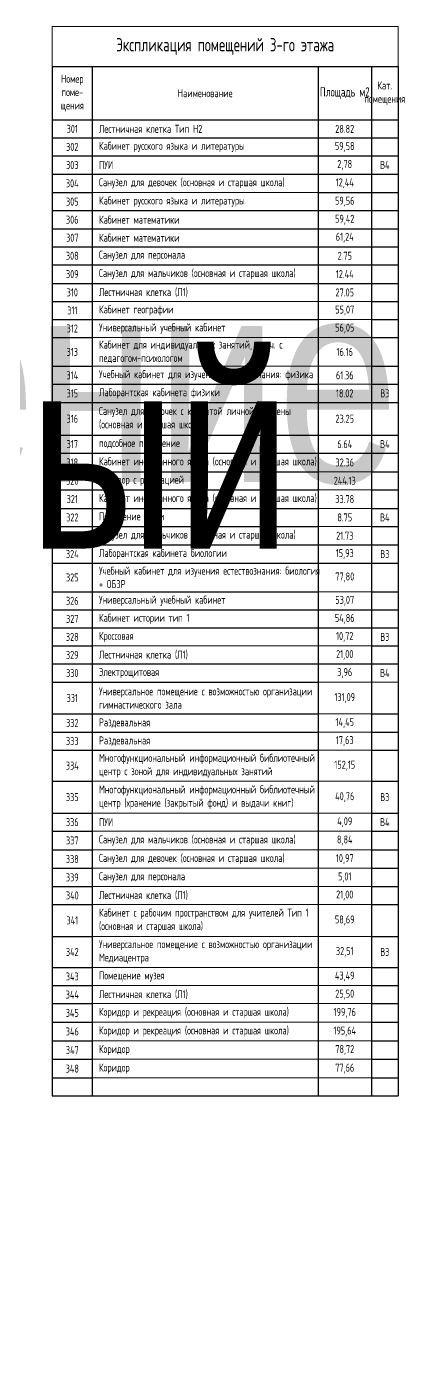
# Model space of a CAD drawing. Header units: millimetres. Extents: x -13407 to 129733, y -106516 to 109495.
# Drawn here: x 81880 to 95998, y 28689 to 78373 of the extents above; entities that cross this region are included whole.
import ezdxf
from ezdxf.enums import TextEntityAlignment as Align

# ---------------------------------------------------------------- set-up
doc = ezdxf.new("R2018")
doc.units = ezdxf.units.MM
doc.layers.get('Defpoints').update_dxf_attribs({"color": 6})
for name, color, linetype, lineweight in [('АР_Маркер экспликации', 239, 'Continuous', 13), ('АР_Номер помещения', 1, 'Continuous', 25), ('АР_Помещения_площадь', 19, 'Continuous', 9)]:
    doc.layers.add(name, color=color, linetype=linetype, lineweight=lineweight)
doc.layers.add('АР_Названия помещений', color=124, linetype='Continuous', lineweight=5, plot=False)
doc.layers.add('АР_Таблицы', color=250, linetype='Continuous')
doc.styles.add('ISOCPEUR', font='isocpeur.ttf', dxfattribs={"width": 0.7})
doc.styles.get("Standard").update_dxf_attribs({"font": 'arial.ttf'})
doc.styles.add('Архитект', font='isocpeur.ttf', dxfattribs={"width": 0.8, "oblique": 8})

# ---------------------------------------------------------------- blocks, each defined once
blk = doc.blocks.new('*T264')
at = {"layer": 'Defpoints', "color": 8, "linetype": 'ByBlock', "lineweight": 0, "transparency": 16777216}
for p, q in [((0, 0), (12955, 0)), ((0, 0), (0, -1500)), ((12955, 0), (12955, -1500))]:
    blk.add_line(p, q, dxfattribs=at)
at = {"layer": 'АР_Таблицы', "color": 0, "linetype": 'ByBlock', "lineweight": 30, "transparency": 16777216}
for p, q in [((0, -1500), (12955, -1500)), ((0, -1500), (0, -40102)), ((1500, -1500), (1500, -40102)), ((9955, -1500), (9955, -40102)), ((11955, -1500), (11955, -40102)), ((12955, -1500), (12955, -40102)), ((0, -3500), (12955, -3500)), ((0, -40102), (12955, -40102))]:
    blk.add_line(p, q, dxfattribs=at)
at = {"layer": 'АР_Таблицы', "color": 0, "linetype": 'ByBlock', "lineweight": -2, "transparency": 16777216}
for p, q in [((0, -4177), (12955, -4177)), ((0, -4854), (12955, -4854)), ((0, -5531), (12955, -5531)), ((0, -6228), (1500, -6228)), ((9955, -6228), (12955, -6228)), ((0, -6905), (12955, -6905)), ((0, -7582), (12955, -7582)), ((0, -8258), (12955, -8258)), ((0, -8935), (12955, -8935)), ((0, -9632), (12955, -9632)), ((0, -10309), (1500, -10309)), ((11955, -10309), (12955, -10309)), ((0, -10986), (9955, -10986)), ((11955, -10986), (12955, -10986)), ((0, -11663), (1500, -11663)), ((11955, -11663), (12955, -11663)), ((0, -12740), (1500, -12740)), ((11955, -12740), (12955, -12740)), ((0, -13417), (9955, -13417)), ((11955, -13417), (12955, -13417)), ((0, -14094), (12955, -14094)), ((0, -15321), (12955, -15321)), ((0, -15998), (12955, -15998)), ((0, -16695), (9955, -16695)), ((11955, -16695), (12955, -16695)), ((0, -17372), (9955, -17372)), ((11955, -17372), (12955, -17372)), ((0, -18068), (9955, -18068)), ((11955, -18068), (12955, -18068)), ((0, -18745), (9955, -18745)), ((11955, -18745), (12955, -18745)), ((0, -19442), (12955, -19442)), ((0, -20119), (12955, -20119)), ((0, -21196), (9955, -21196)), ((11955, -21196), (12955, -21196)), ((0, -21873), (12955, -21873)), ((0, -22550), (12955, -22550)), ((0, -23227), (1500, -23227)), ((11955, -23227), (12955, -23227)), ((0, -23904), (12955, -23904)), ((0, -24581), (9955, -24581)), ((0, -25778), (9955, -25778)), ((11955, -25778), (12955, -25778)), ((0, -26455), (9955, -26455)), ((11955, -26455), (12955, -26455)), ((0, -27132), (9955, -27132)), ((11955, -27132), (12955, -27132)), ((0, -28298), (1500, -28298)), ((11955, -28298), (12955, -28298)), ((0, -29495), (1500, -29495)), ((11955, -29495), (12955, -29495)), ((0, -30172), (1500, -30172)), ((11955, -30172), (12955, -30172)), ((0, -30869), (1500, -30869)), ((11955, -30869), (12955, -30869)), ((0, -31566), (1500, -31566)), ((11955, -31566), (12955, -31566)), ((0, -32243), (1500, -32243)), ((11955, -32243), (12955, -32243)), ((0, -32920), (1500, -32920)), ((11955, -32920), (12955, -32920)), ((0, -34117), (1500, -34117)), ((11955, -34117), (12955, -34117)), ((0, -35284), (1500, -35284)), ((11955, -35284), (12955, -35284)), ((0, -35961), (1500, -35961)), ((11955, -35961), (12955, -35961)), ((0, -36638), (1500, -36638)), ((11955, -36638), (12955, -36638)), ((0, -37335), (1500, -37335)), ((11955, -37335), (12955, -37335)), ((0, -38032), (1500, -38032)), ((11955, -38032), (12955, -38032)), ((0, -38728), (1500, -38728)), ((11955, -38728), (12955, -38728)), ((0, -39425), (1500, -39425)), ((11955, -39425), (12955, -39425))]:
    blk.add_line(p, q, dxfattribs=at)
at = {"layer": 'АР_Таблицы', "color": 0, "linetype": 'ByBlock', "lineweight": 9, "transparency": 16777216}
for p, q in [((1500, -6228), (9955, -6228)), ((1500, -10309), (11955, -10309)), ((9955, -10986), (11955, -10986)), ((1500, -11663), (11955, -11663)), ((1500, -12740), (11955, -12740)), ((9955, -13417), (11955, -13417)), ((9955, -16695), (11955, -16695)), ((9955, -17372), (11955, -17372)), ((9955, -18068), (11955, -18068)), ((9955, -18745), (11955, -18745)), ((9955, -21196), (11955, -21196)), ((1500, -23227), (11955, -23227)), ((9955, -24581), (12955, -24581)), ((9955, -25778), (11955, -25778)), ((9955, -26455), (11955, -26455)), ((9955, -27132), (11955, -27132)), ((1500, -28298), (11955, -28298)), ((1500, -29495), (11955, -29495)), ((1500, -30172), (11955, -30172)), ((1500, -30869), (11955, -30869)), ((1500, -31566), (11955, -31566)), ((1500, -32243), (11955, -32243)), ((1500, -32920), (11955, -32920)), ((1500, -34117), (11955, -34117)), ((1500, -35284), (11955, -35284)), ((1500, -35961), (11955, -35961)), ((1500, -36638), (11955, -36638)), ((1500, -37335), (11955, -37335)), ((1500, -38032), (11955, -38032)), ((1500, -38728), (11955, -38728)), ((1500, -39425), (11955, -39425))]:
    blk.add_line(p, q, dxfattribs=at)
at = {"layer": 'АР_Таблицы', "transparency": 16777216}
for s, insert, char_height, width, attachment_point, style in [('Экспликация помещений 3-го этажа', (6477, -750), 500, 12854.8, 5, 'ISOCPEUR'), ('Номер поме- щения', (750, -2500), 300, 1400, 5, 'ISOCPEUR'), ('Наименование', (5727, -2500), 300, 8354.8, 5, 'ISOCPEUR'), ('Площадь м2', (10955, -2500), 350, 1900, 5, 'ISOCPEUR'), ('Кат. помещения', (12455, -2500), 300, 900, 5, 'ISOCPEUR'), ('301', (750, -3838), 300, 1223.08, 5, 'ISOCPEUR'), ('Лестничная клетка Тип Н2', (1750, -3838), 300, 7954.8, 4, 'ISOCPEUR'), ('28.82', (10955, -3838), 300, 1500, 5, 'ISOCPEUR'), ('302', (750, -4515), 300, 1223.08, 5, 'ISOCPEUR'), ('Кабинет русского языка и литературы', (1750, -4515), 300, 7954.8, 4, 'ISOCPEUR'), ('59,58', (10955, -4515), 300, 1500, 5, 'ISOCPEUR'), ('303', (750, -5192), 300, 1223.08, 5, 'ISOCPEUR'), ('ПУИ', (1750, -5192), 300, 7954.8, 4, 'ISOCPEUR'), ('2,78', (10955, -5192), 300, 1500, 5, 'ISOCPEUR'), ('{\\C1;В4}', (12455, -5192), 300, 900, 5, 'ISOCPEUR'), ('304', (750, -5879), 300, 1223.08, 5, 'ISOCPEUR'), ('Санузел для девочек (основная и старшая школа)', (1750, -5879), 300, 7954.8, 4, 'ISOCPEUR'), ('12,44', (10955, -5879), 300, 1500, 5, 'ISOCPEUR'), ('305', (750, -6566), 300, 1223.08, 5, 'ISOCPEUR'), ('{\\Q0;\\W0.7;Кабинет русского языка и литературы}', (1750, -6566), 300, 7954.8, 4, 'Архитект'), ('59,56', (10955, -6566), 300, 1500, 5, 'ISOCPEUR'), ('306', (750, -7243), 300, 1223.08, 5, 'ISOCPEUR'), ('{\\Q0;\\W0.7;Кабинет математики}', (1750, -7243), 300, 7954.8, 4, 'Архитект'), ('59,42', (10955, -7243), 300, 1500, 5, 'ISOCPEUR'), ('307', (750, -7920), 300, 1223.08, 5, 'ISOCPEUR'), ('{\\Q0;\\W0.7;Кабинет математики}', (1750, -7920), 300, 7954.8, 4, 'Архитект'), ('61,24', (10955, -7920), 300, 1500, 5, 'ISOCPEUR'), ('308', (750, -8597), 300, 1223.08, 5, 'ISOCPEUR'), ('Санузел для персонала', (1750, -8597), 300, 7954.8, 4, 'ISOCPEUR'), ('2.75', (10955, -8597), 300, 1500, 5, 'ISOCPEUR'), ('309', (750, -9284), 300, 1223.08, 5, 'ISOCPEUR'), ('Санузел для мальчиков (основная и старшая школа)', (1750, -9284), 300, 7954.8, 4, 'ISOCPEUR'), ('12.44', (10955, -9284), 300, 1500, 5, 'ISOCPEUR'), ('310', (750, -9971), 300, 1223.08, 5, 'ISOCPEUR'), ('Лестничная клетка (Л1)', (1750, -9971), 300, 7954.8, 4, 'ISOCPEUR'), ('27.05', (10955, -9971), 300, 1500, 5, 'ISOCPEUR'), ('311', (750, -10648), 300, 1223.08, 5, 'ISOCPEUR'), ('{\\Q0;\\W0.7;Кабинет географии}', (1750, -10648), 300, 7954.8, 4, 'Архитект'), ('55,07', (10955, -10648), 300, 1500, 5, 'ISOCPEUR'), ('312', (750, -11325), 300, 1223.08, 5, 'ISOCPEUR'), ('Универсальный учебный кабинет', (1750, -11325), 300, 7954.8, 4, 'ISOCPEUR'), ('56,05', (10955, -11325), 300, 1500, 5, 'ISOCPEUR'), ('Кабинет для индивидуальных занятий, в т.ч. с педагогом-психологом', (1750, -12202), 300, 7954.8, 4, 'ISOCPEUR'), ('313', (750, -12202), 300, 1223.08, 5, 'ISOCPEUR'), ('16.16', (10955, -12202), 300, 1500, 5, 'ISOCPEUR'), ('Учебный кабинет для изучения естествознания: физика', (1750, -13078), 300, 7954.8, 4, 'ISOCPEUR'), ('314', (750, -13078), 300, 1223.08, 5, 'ISOCPEUR'), ('61.36', (10955, -13078), 300, 1500, 5, 'ISOCPEUR'), ('315', (750, -13755), 300, 1223.08, 5, 'ISOCPEUR'), ('Лаборантская кабинета физики', (1750, -13755), 300, 7954.8, 4, 'ISOCPEUR'), ('18.02', (10955, -13755), 300, 1500, 5, 'ISOCPEUR'), ('{\\C1;В3}', (12455, -13755), 300, 900, 5, 'ISOCPEUR'), ('Санузел для девочек с комнатой личной гигиены (основная и старшая школа)', (1750, -14707), 300, 7954.8, 4, 'ISOCPEUR'), ('316', (750, -14707), 300, 1223.08, 5, 'ISOCPEUR'), ('23.25', (10955, -14707), 300, 1500, 5, 'ISOCPEUR'), ('317', (750, -15659), 300, 1223.08, 5, 'ISOCPEUR'), ('подсобное помещение', (1750, -15659), 300, 7954.8, 4, 'ISOCPEUR'), ('6.64', (10955, -15659), 300, 1500, 5, 'ISOCPEUR'), ('{\\Q0;\\W0.7;\\C1;В4}', (12455, -15659), 300, 900, 5, 'Архитект'), ('318', (750, -16346), 300, 1223.08, 5, 'ISOCPEUR'), ('Кабинет иностранного языка (основная и старшая школа)', (1750, -16346), 300, 7954.8, 4, 'ISOCPEUR'), ('32.36', (10955, -16346), 300, 1500, 5, 'ISOCPEUR'), ('320', (750, -17033), 300, 1223.08, 5, 'ISOCPEUR'), ('Коридор с рекреацией', (1750, -17033), 300, 7954.8, 4, 'ISOCPEUR'), ('244.13', (10955, -17033), 300, 1500, 5, 'ISOCPEUR'), ('321', (750, -17720), 300, 1223.08, 5, 'ISOCPEUR'), ('Кабинет иностранного языка (основная и старшая школа)', (1750, -17720), 300, 7954.8, 4, 'ISOCPEUR'), ('33.78', (10955, -17720), 300, 1500, 5, 'ISOCPEUR'), ('322', (750, -18407), 300, 1223.08, 5, 'ISOCPEUR'), ('Помещение связи', (1750, -18407), 300, 7954.8, 4, 'ISOCPEUR'), ('8.75', (10955, -18407), 300, 1500, 5, 'ISOCPEUR'), ('{\\C1;В4}', (12455, -18407), 300, 900, 5, 'ISOCPEUR'), ('Санузел для мальчиков (основная и старшая школа)', (1750, -19094), 300, 7954.8, 4, 'ISOCPEUR'), ('323', (750, -19094), 300, 1223.08, 5, 'ISOCPEUR'), ('21.73', (10955, -19094), 300, 1500, 5, 'ISOCPEUR'), ('324', (750, -19781), 300, 1223.08, 5, 'ISOCPEUR'), ('Лаборантская кабинета биологии', (1750, -19781), 300, 7954.8, 4, 'ISOCPEUR'), ('15,93', (10955, -19781), 300, 1500, 5, 'ISOCPEUR'), ('{\\C1;В3}', (12455, -19781), 300, 900, 5, 'ISOCPEUR'), ('Учебный кабинет для изучения естествознания: биология + ОБЗР', (1750, -20658), 300, 7954.8, 4, 'ISOCPEUR'), ('325', (750, -20658), 300, 1223.08, 5, 'ISOCPEUR'), ('77,80', (10955, -20658), 300, 1500, 5, 'ISOCPEUR'), ('Универсальный учебный кабинет', (1750, -21535), 300, 7954.8, 4, 'ISOCPEUR'), ('53,07', (10955, -21535), 300, 1500, 5, 'ISOCPEUR'), ('326', (750, -21535), 300, 1223.08, 5, 'ISOCPEUR'), ('327', (750, -22212), 300, 1223.08, 5, 'ISOCPEUR'), ('Кабинет истории тип 1', (1750, -22212), 300, 7954.8, 4, 'ISOCPEUR'), ('54,86', (10955, -22212), 300, 1500, 5, 'ISOCPEUR'), ('328', (750, -22888), 300, 1223.08, 5, 'ISOCPEUR'), ('Кроссовая', (1750, -22888), 300, 7954.8, 4, 'ISOCPEUR'), ('10,72', (10955, -22888), 300, 1500, 5, 'ISOCPEUR'), ('{\\C1;В3}', (12455, -22888), 300, 900, 5, 'ISOCPEUR'), ('329', (750, -23565), 300, 1223.08, 5, 'ISOCPEUR'), ('Лестничная клетка (Л1)', (1750, -23565), 300, 7954.8, 4, 'ISOCPEUR'), ('21,00', (10955, -23565), 300, 1500, 5, 'ISOCPEUR'), ('330', (750, -24242), 300, 1223.08, 5, 'ISOCPEUR'), ('Электрощитовая', (1750, -24242), 300, 7954.8, 4, 'ISOCPEUR'), ('3,96', (10955, -24242), 300, 1500, 5, 'ISOCPEUR'), ('{\\C240;\\c2367469;В4}', (12455, -24242), 300, 900, 5, 'ISOCPEUR'), ('Универсальное помещение с возможностью организации гимнастического зала', (1750, -25179), 300, 7954.8, 4, 'ISOCPEUR'), ('331', (750, -25179), 300, 1223.08, 5, 'ISOCPEUR'), ('131,09', (10955, -25179), 300, 1500, 5, 'ISOCPEUR'), ('332', (750, -26116), 300, 1223.08, 5, 'ISOCPEUR'), ('Раздевальная', (1750, -26116), 300, 7954.8, 4, 'ISOCPEUR'), ('14,45', (10955, -26116), 300, 1500, 5, 'ISOCPEUR'), ('333', (750, -26793), 300, 1223.08, 5, 'ISOCPEUR'), ('Раздевальная', (1750, -26793), 300, 7954.8, 4, 'ISOCPEUR'), ('17,63', (10955, -26793), 300, 1500, 5, 'ISOCPEUR'), ('Многофункциональный информационный библиотечный центр с зоной для индивидуальных занятий', (1750, -27715), 300, 7954.8, 4, 'ISOCPEUR'), ('334', (750, -27715), 300, 1223.08, 5, 'ISOCPEUR'), ('152,15', (10955, -27715), 300, 1500, 5, 'ISOCPEUR'), ('335', (750, -28897), 300, 1223.08, 5, 'ISOCPEUR'), ('Многофункциональный информационный библиотечный центр (хранение (закрытый фонд) и выдачи книг)', (1750, -28897), 300, 7954.8, 4, 'ISOCPEUR'), ('40,76', (10955, -28897), 300, 1500, 5, 'ISOCPEUR'), ('{\\C1;В3}', (12455, -28897), 300, 900, 5, 'ISOCPEUR'), ('336', (750, -29834), 300, 1223.08, 5, 'ISOCPEUR'), ('ПУИ', (1750, -29834), 300, 7954.8, 4, 'ISOCPEUR'), ('4,09', (10955, -29834), 300, 1500, 5, 'ISOCPEUR'), ('{\\C1;В4}', (12455, -29834), 300, 900, 5, 'ISOCPEUR'), ('Санузел для мальчиков (основная и старшая школа)', (1750, -30521), 300, 7954.8, 4, 'ISOCPEUR'), ('337', (750, -30521), 300, 1223.08, 5, 'ISOCPEUR'), ('8,84', (10955, -30521), 300, 1500, 5, 'ISOCPEUR'), ('338', (750, -31218), 300, 1223.08, 5, 'ISOCPEUR'), ('Санузел для девочек (основная и старшая школа)', (1750, -31218), 300, 7954.8, 4, 'ISOCPEUR'), ('10,97', (10955, -31218), 300, 1500, 5, 'ISOCPEUR'), ('339', (750, -31905), 300, 1223.08, 5, 'ISOCPEUR'), ('Санузел для персонала', (1750, -31905), 300, 7954.8, 4, 'ISOCPEUR'), ('5,01', (10955, -31905), 300, 1500, 5, 'ISOCPEUR'), ('340', (750, -32582), 300, 1223.08, 5, 'ISOCPEUR'), ('Лестничная клетка (Л1)', (1750, -32582), 300, 7954.8, 4, 'ISOCPEUR'), ('21,00', (10955, -32582), 300, 1500, 5, 'ISOCPEUR'), ('Кабинет с рабочим пространством для учителей Тип 1 (основная и старшая школа)', (1750, -33518), 300, 7954.8, 4, 'ISOCPEUR'), ('341', (750, -33518), 300, 1223.08, 5, 'ISOCPEUR'), ('58,69', (10955, -33518), 300, 1500, 5, 'ISOCPEUR'), ('Универсальное помещение с возможностью организации Медиацентра', (1750, -34700), 300, 7954.8, 4, 'ISOCPEUR'), ('342', (750, -34700), 300, 1223.08, 5, 'ISOCPEUR'), ('32,51', (10955, -34700), 300, 1500, 5, 'ISOCPEUR'), ('{\\C1;В3}', (12455, -34700), 300, 900, 5, 'ISOCPEUR'), ('343', (750, -35622), 300, 1223.08, 5, 'ISOCPEUR'), ('Помещение музея', (1750, -35622), 300, 7954.8, 4, 'ISOCPEUR'), ('43,49', (10955, -35622), 300, 1500, 5, 'ISOCPEUR'), ('344', (750, -36299), 300, 1223.08, 5, 'ISOCPEUR'), ('Лестничная клетка (Л1)', (1750, -36299), 300, 7954.8, 4, 'ISOCPEUR'), ('25,50', (10955, -36299), 300, 1500, 5, 'ISOCPEUR'), ('Коридор и рекреация (основная и старшая школа)', (1750, -36986), 300, 7954.8, 4, 'ISOCPEUR'), ('345', (750, -36986), 300, 1223.08, 5, 'ISOCPEUR'), ('199,76', (10955, -36986), 300, 1500, 5, 'ISOCPEUR'), ('346', (750, -37683), 300, 1223.08, 5, 'ISOCPEUR'), ('Коридор и рекреация (основная и старшая школа)', (1750, -37683), 300, 7954.8, 4, 'ISOCPEUR'), ('195,64', (10955, -37683), 300, 1500, 5, 'ISOCPEUR'), ('347', (750, -38380), 300, 1223.08, 5, 'ISOCPEUR'), ('Коридор', (1750, -38380), 300, 7954.8, 4, 'ISOCPEUR'), ('78,72', (10955, -38380), 300, 1500, 5, 'ISOCPEUR'), ('348', (750, -39077), 300, 1223.08, 5, 'ISOCPEUR'), ('Коридор', (1750, -39077), 300, 7954.8, 4, 'ISOCPEUR'), ('77,66', (10955, -39077), 300, 1500, 5, 'ISOCPEUR')]:
    blk.add_mtext(s, dxfattribs=dict(at, insert=insert, char_height=char_height, width=width, attachment_point=attachment_point, style=style))
blk = doc.blocks.new('*U391')
at = {"layer": 'Defpoints', "color": 7, "style": 'ISOCPEUR', "width": 0.7, "flags": 1}
blk.add_attdef('КАТЕГОРИЯ', (-499, -2092), '', height=250, dxfattribs=at)
at = {"layer": 'Defpoints', "color": 7, "style": 'ISOCPEUR', "width": 0.7}
blk.add_attdef('ПЛОЩАДЬ_ПОМЕЩЕНИЯ', text='', height=200, dxfattribs=at).set_placement((6388, -10752), align=Align.MIDDLE_RIGHT)
at = {"layer": 'АР_Номер помещения', "color": 7, "style": 'ISOCPEUR', "width": 0.7}
blk.add_attdef('НОМЕР_ПОМЕЩЕНИЯ', text='', height=300, dxfattribs=at).set_placement((1135, -4684), align=Align.MIDDLE_CENTER)
at = {"layer": 'АР_Помещения_площадь', "color": 7, "lineweight": 30, "width": 0.7, "flags": 104}
blk.add_attdef('ИМЯ_ПОМЕЩЕНИЯ', text='', height=100, dxfattribs=at).set_placement((158, 1217), align=Align.MIDDLE_CENTER)
blk = doc.blocks.new('*U389')
at = {"layer": 'Defpoints', "color": 7, "style": 'ISOCPEUR', "width": 0.7}
blk.add_attdef('ПЛОЩАДЬ_ПОМЕЩЕНИЯ', text='', height=200, dxfattribs=at).set_placement((-20053, 1770), align=Align.MIDDLE_RIGHT)
at = {"layer": 'Defpoints', "color": 7, "style": 'ISOCPEUR', "width": 0.7, "flags": 1}
blk.add_attdef('КАТЕГОРИЯ', (-499, -2092), '', height=250, dxfattribs=at)
at = {"layer": 'АР_Номер помещения', "color": 7, "style": 'ISOCPEUR', "width": 0.7}
blk.add_attdef('НОМЕР_ПОМЕЩЕНИЯ', text='', height=300, dxfattribs=at).set_placement((-18031, 1945), align=Align.MIDDLE_CENTER)
at = {"layer": 'АР_Помещения_площадь', "color": 7, "lineweight": 30, "width": 0.7, "flags": 104}
blk.add_attdef('ИМЯ_ПОМЕЩЕНИЯ', text='', height=100, dxfattribs=at).set_placement((158, 1217), align=Align.MIDDLE_CENTER)
blk = doc.blocks.new('*U400')
at = {"layer": 'Defpoints', "color": 7, "style": 'ISOCPEUR', "width": 0.7}
blk.add_attdef('ПЛОЩАДЬ_ПОМЕЩЕНИЯ', text='', height=200, dxfattribs=at).set_placement((-19240, -1577), align=Align.MIDDLE_RIGHT)
at = {"layer": 'Defpoints', "color": 7, "style": 'ISOCPEUR', "width": 0.7, "flags": 1}
blk.add_attdef('КАТЕГОРИЯ', (-499, -2092), '', height=250, dxfattribs=at)
at = {"layer": 'АР_Номер помещения', "color": 7, "style": 'ISOCPEUR', "width": 0.7}
blk.add_attdef('НОМЕР_ПОМЕЩЕНИЯ', text='', height=300, dxfattribs=at).set_placement((-24434, -187), align=Align.MIDDLE_CENTER)
at = {"layer": 'АР_Помещения_площадь', "color": 7, "lineweight": 30, "width": 0.7, "flags": 104}
blk.add_attdef('ИМЯ_ПОМЕЩЕНИЯ', text='', height=100, dxfattribs=at).set_placement((158, 1217), align=Align.MIDDLE_CENTER)
blk = doc.blocks.new('*U402')
at = {"layer": 'Defpoints', "color": 7}
blk.add_line((-16785, -3656), (-17207, -3656), dxfattribs=at)
at = {"layer": 'АР_Номер помещения', "color": 7}
blk.add_circle((-19382, 846), 400, dxfattribs=at)
at = {"layer": 'Defpoints', "color": 7, "style": 'ISOCPEUR', "width": 0.7, "flags": 1}
blk.add_attdef('КАТЕГОРИЯ', (-499, -2092), '', height=250, dxfattribs=at)
at = {"layer": 'Defpoints', "color": 7, "style": 'ISOCPEUR', "width": 0.7}
blk.add_attdef('ПЛОЩАДЬ_ПОМЕЩЕНИЯ', text='', height=200, dxfattribs=at).set_placement((-16780, -3409), align=Align.MIDDLE_RIGHT)
at = {"layer": 'АР_Номер помещения', "color": 7, "style": 'ISOCPEUR', "width": 0.7}
blk.add_attdef('НОМЕР_ПОМЕЩЕНИЯ', text='', height=300, dxfattribs=at).set_placement((-19382, 846), align=Align.MIDDLE_CENTER)
at = {"layer": 'АР_Помещения_площадь', "color": 7, "lineweight": 30, "width": 0.7, "flags": 104}
blk.add_attdef('ИМЯ_ПОМЕЩЕНИЯ', text='', height=100, dxfattribs=at).set_placement((158, 1217), align=Align.MIDDLE_CENTER)

msp = doc.modelspace()

# ---------------------------------------------------------------- block references
msp.add_blockref('*T264', (82843.3, 78372.7))
at = {"layer": 'АР_Маркер экспликации', "color": 7}
ref = msp.add_blockref('*U402', (69776.7, 69394.2), dxfattribs=at)
ref.add_attrib('НОМЕР_ПОМЕЩЕНИЯ', '343', dxfattribs={"layer": 'АР_Номер помещения', "color": 7, "height": 300, "style": 'ISOCPEUR', "width": 0.7}).set_placement((50395, 70239.8), align=Align.MIDDLE_CENTER)
lines = msp.add_mtext('\\W0.8000;Помещение музея', dxfattribs={"layer": 'АР_Названия помещений', "insert": (50439.3, 68910.6), "char_height": 7622.516, "width": 926.94, "attachment_point": 1})
ref.add_attrib('ИМЯ_ПОМЕЩЕНИЯ', '', (50439.3, 68910.6), dxfattribs={"flags": 104}).embed_mtext(lines)
ref.add_attrib('ПЛОЩАДЬ_ПОМЕЩЕНИЯ', '#####', dxfattribs={"layer": 'Defpoints', "color": 7, "height": 200, "style": 'ISOCPEUR', "width": 0.7}).set_placement((52996.9, 65984.8), align=Align.MIDDLE_RIGHT)
ref = msp.add_blockref('*U400', (58545.1, 68771.2), dxfattribs=at)
lines = msp.add_mtext('\\W0.8000;Кабинет с рабочим пространством \\Pдля учителей Тип 1  (основная и старшая школа) ', dxfattribs={"layer": 'АР_Названия помещений', "insert": (35569.9, 69068.8), "char_height": 7910.163, "width": 926.94, "attachment_point": 1})
ref.add_attrib('ИМЯ_ПОМЕЩЕНИЯ', '', (35569.9, 69068.8), dxfattribs={"flags": 104}).embed_mtext(lines)
at = {"layer": 'АР_Маркер экспликации'}
ref = msp.add_blockref('*U389', (27575, 65457.4), dxfattribs=at)
lines = msp.add_mtext('\\W0.8000;Многофункциональный информационный библиотечный центр с зоной для индивидуальных занятий', dxfattribs={"layer": 'АР_Названия помещений', "insert": (7909.7, 65986.8), "char_height": 7190.015, "width": 926.94, "attachment_point": 1})
ref.add_attrib('ИМЯ_ПОМЕЩЕНИЯ', '', (7909.7, 65986.8), dxfattribs={"flags": 104}).embed_mtext(lines)
ref = msp.add_blockref('*U391', (-2584.3, 62869.8), dxfattribs=at)
lines = msp.add_mtext('\\W0.8000;Универсальное помещение с возможностью организации гимнастического зала (хореография)', dxfattribs={"layer": 'АР_Названия помещений', "insert": (-576.5, 58173), "char_height": 10397.474, "width": 926.94, "attachment_point": 1})
ref.add_attrib('ИМЯ_ПОМЕЩЕНИЯ', '', (-576.5, 58173), dxfattribs={"flags": 104}).embed_mtext(lines)

doc.saveas('drawing.dxf')
